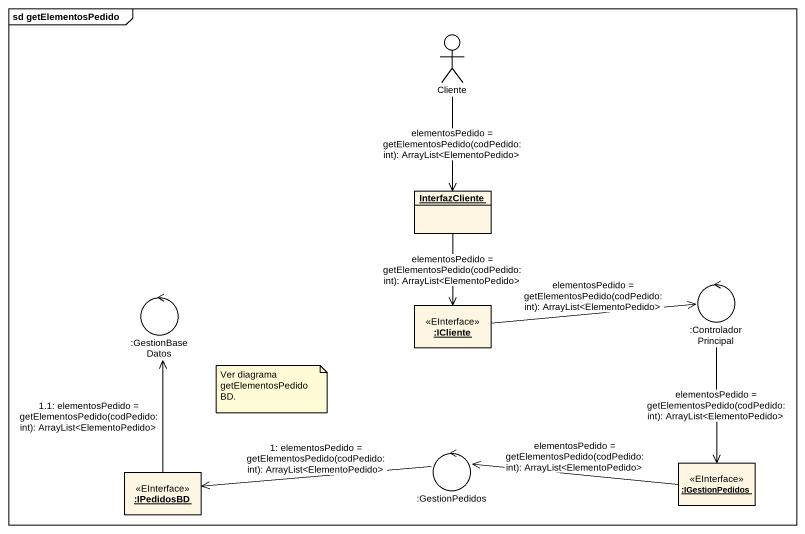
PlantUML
@startuml
mainframe sd getElementosPedido
allowmixing
hide circle
hide empty members
actor Cliente
object InterfazCliente
control ":ControladorPrincipal" as ControladorPrincipal
control ":GestionBaseDatos" as GestionBaseDatos
object ":ICliente" as ICliente <<EInterface>>
object ":IPedidosBD" as IPedidosBD <<EInterface>>
control ":GestionPedidos" as GestionPedidos
object ":IGestionPedidos" as IGestionPedidos <<EInterface>>
Cliente --> InterfazCliente : elementosPedido = getElementosPedido(codPedido:int): ArrayList<ElementoPedido>
InterfazCliente --> ICliente : elementosPedido = getElementosPedido(codPedido:int): ArrayList<ElementoPedido>
ControladorPrincipal --> IGestionPedidos : elementosPedido = getElementosPedido(codPedido:int): ArrayList<ElementoPedido>
ICliente -right-> ControladorPrincipal : elementosPedido = getElementosPedido(codPedido:int): ArrayList<ElementoPedido>
IPedidosBD -up-> GestionBaseDatos : 1.1: elementosPedido = getElementosPedido(codPedido:int): ArrayList<ElementoPedido>
GestionPedidos -left-> IPedidosBD : 1: elementosPedido = getElementosPedido(codPedido:int): ArrayList<ElementoPedido>
IGestionPedidos -left-> GestionPedidos : elementosPedido = getElementosPedido(codPedido:int): ArrayList<ElementoPedido>
note as N1
  Ver diagrama getElementosPedidoBD.
end note
@enduml
